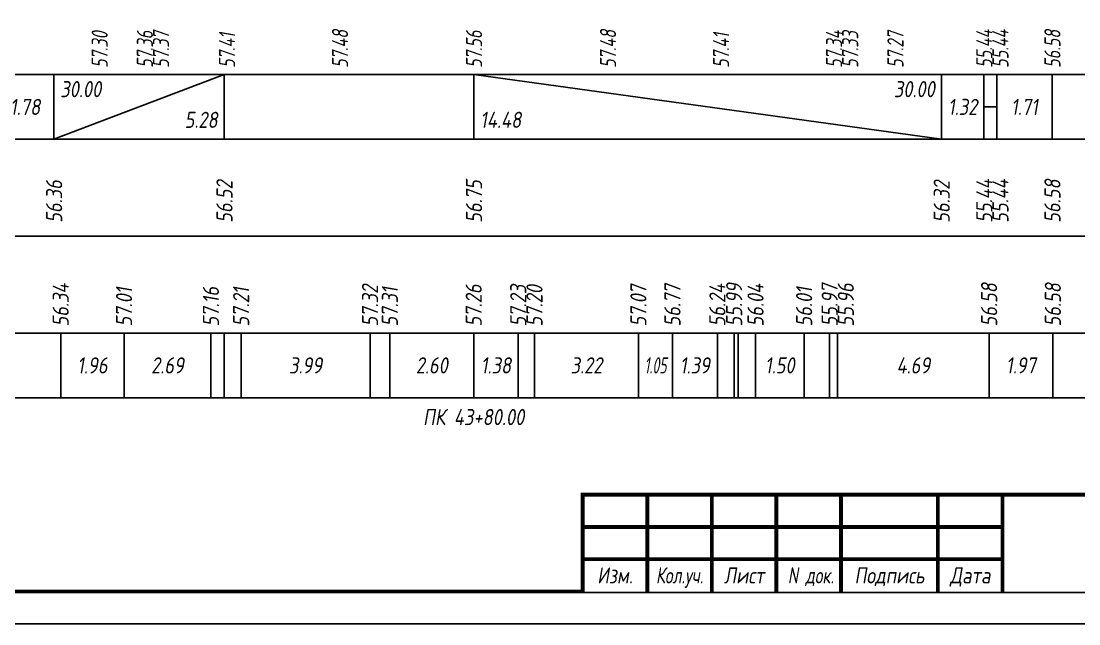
# Model space of a CAD drawing. Extents: x -717 to 1451, y -133302 to 233.
# Drawn here: x 113 to 276.8, y -68832.4 to -68739.1 of the extents above; entities that cross this region are included whole.
import ezdxf
from ezdxf.enums import TextEntityAlignment as Align

# ---------------------------------------------------------------- set-up
doc = ezdxf.new("R2010")
doc.units = 0
for name, color, linetype in [('Зарамочное оформление', 7, 'Continuous'), ('Код_510', 7, 'Continuous'), ('Код_514', 1, 'Continuous'), ('Код_516', 1, 'Continuous'), ('Подписи поперечников', 7, 'Continuous'), ('Таблица', 7, 'Continuous')]:
    doc.layers.add(name, color=color, linetype=linetype)
doc.styles.add('М', font='romand.shx', dxfattribs={"width": 0.8, "oblique": 10, "height": 2.5})

# ---------------------------------------------------------------- blocks, each defined once
blk = doc.blocks.new('Штамп')
at = {"linetype": 'Continuous'}
blk.add_wipeout([(199.95, -411.25), (384.95, -411.25), (384.95, -426.25), (199.95, -426.25)], dxfattribs=at).dxf.layer = 'Зарамочное оформление'
at = {"layer": 'Зарамочное оформление', "linetype": 'Continuous', "lineweight": -3, "const_width": 0.6, "flags": 128}
for points in [[(199.95, -426.25), (199.95, -411.25), (384.95, -411.25)], [(209.95, -411.25), (209.95, -426.25)], [(219.95, -411.25), (219.95, -426.25)], [(229.95, -411.25), (229.95, -426.25)], [(239.95, -411.25), (239.95, -426.25)], [(254.95, -411.25), (254.95, -426.25)], [(264.95, -411.25), (264.95, -426.25)], [(199.95, -416.25), (264.95, -416.25)], [(199.95, -421.25), (264.95, -421.25)]]:
    blk.add_lwpolyline(points, dxfattribs=at)
at = {"layer": 'Зарамочное оформление', "linetype": 'Continuous', "style": 'М', "oblique": 10}
for s, width, p in [('Изм.', 0.8, (204.95, -423.75)), ('Кол.уч.', 0.7, (214.95, -423.75)), ('Лист', 0.8, (224.95, -423.75)), ('N док.', 0.7, (235.28, -423.75)), ('Подпись', 0.8, (247.45, -423.75)), ('Дата', 0.8, (259.95, -423.75))]:
    blk.add_text(s, height=2.5, dxfattribs=dict(at, width=width)).set_placement(p, align=Align.MIDDLE_CENTER)
blk = doc.blocks.new('шифр')
blk.add_blockref('Штамп', (0, -68461))

msp = doc.modelspace()

# ---------------------------------------------------------------- linework, layer by layer
at = {"flags": 128}
msp.add_lwpolyline([(-30.054, -68832.421), (389.946, -68832.421), (389.946, -68535.421), (-30.054, -68535.421)], close=True, dxfattribs=at)
at = {"const_width": 0.6, "flags": 128}
msp.add_lwpolyline([(-10.054, -68827.421), (384.946, -68827.421), (384.946, -68540.421), (-10.054, -68540.421)], close=True, dxfattribs=at)
at = {"layer": 'Код_510'}
for p, q in [((119.121, -68797.421), (119.121, -68787.421)), ((128.934, -68797.421), (128.934, -68787.421)), ((142.39, -68797.421), (142.39, -68787.421)), ((144.434, -68797.421), (144.434, -68787.421)), ((147.067, -68797.421), (147.067, -68787.421)), ((167.024, -68797.421), (167.024, -68787.421)), ((170.096, -68797.421), (170.096, -68787.421)), ((183.076, -68797.421), (183.076, -68787.421)), ((189.98, -68797.421), (189.98, -68787.421)), ((192.491, -68797.421), (192.491, -68787.421)), ((208.582, -68797.421), (208.582, -68787.421)), ((213.856, -68797.421), (213.856, -68787.421)), ((220.805, -68797.421), (220.805, -68787.421)), ((223.401, -68797.421), (223.401, -68787.421)), ((224.018, -68797.421), (224.018, -68787.421)), ((226.718, -68797.421), (226.718, -68787.421)), ((234.24, -68797.421), (234.24, -68787.421)), ((238.191, -68797.421), (238.191, -68787.421)), ((239.428, -68797.421), (239.428, -68787.421)), ((262.892, -68797.421), (262.892, -68787.421)), ((272.759, -68797.421), (272.759, -68787.421))]:
    msp.add_line(p, q, dxfattribs=at)
at = {"layer": 'Код_516'}
for p, q in [((118.054, -68757.421), (118.054, -68747.421)), ((118.054, -68757.421), (144.434, -68747.421)), ((144.434, -68757.421), (144.434, -68747.421)), ((183.076, -68757.421), (183.076, -68747.421)), ((183.076, -68747.421), (255.492, -68757.421)), ((255.492, -68757.421), (255.492, -68747.421)), ((262.082, -68757.421), (262.082, -68747.421)), ((264.082, -68757.421), (264.082, -68747.421)), ((272.638, -68757.421), (272.638, -68747.421)), ((262.082, -68752.421), (264.082, -68752.421))]:
    msp.add_line(p, q, dxfattribs=at)
at = {"layer": 'Таблица'}
for p, q in [((84.227, -68747.421), (297.692, -68747.421)), ((84.172, -68757.421), (297.638, -68757.421)), ((84.172, -68772.421), (297.638, -68772.421)), ((84.172, -68787.421), (297.638, -68787.421)), ((84.172, -68797.421), (297.638, -68797.421))]:
    msp.add_line(p, q, dxfattribs=at)

# ---------------------------------------------------------------- texts
at = {"layer": 'Код_510', "style": 'М', "oblique": 10, "width": 0.8}
for s, p in [('56.34', (119.121, -68786.421)), ('57.32', (167.024, -68786.421)), ('57.26', (183.076, -68786.421)), ('57.23', (189.98, -68786.421)), ('57.20', (192.491, -68786.421)), ('57.07', (208.582, -68786.421)), ('56.77', (213.856, -68786.421)), ('56.24', (220.805, -68786.421)), ('55.99', (223.401, -68786.421)), ('56.04', (226.718, -68786.421)), ('55.97', (238.191, -68786.421)), ('55.96', (240.691, -68786.421)), ('56.58', (262.892, -68786.421)), ('56.58', (272.759, -68786.421)), ('57.01', (128.934, -68786.421)), ('57.16', (142.39, -68786.421)), ('57.21', (147.067, -68786.421)), ('57.31', (170.096, -68786.421)), ('56.01', (234.24, -68786.421))]:
    msp.add_text(s, height=2.5, rotation=90, dxfattribs=at).set_placement(p, align=Align.MIDDLE_LEFT)
at = {"layer": 'Код_510', "style": 'М', "oblique": 10}
for s, width, p in [('1.96', 0.8, (124.028, -68792.421)), ('2.69', 0.8, (135.662, -68792.421)), ('3.99', 0.8, (157.045, -68792.421)), ('2.60', 0.8, (176.586, -68792.421)), ('1.38', 0.8, (186.528, -68792.421)), ('3.22', 0.8, (200.537, -68792.421)), ('1.05', 0.6, (211.219, -68792.421)), ('1.39', 0.8, (217.33, -68792.421)), ('1.50', 0.8, (230.479, -68792.421)), ('4.69', 0.8, (251.16, -68792.421)), ('1.97', 0.8, (267.826, -68792.421))]:
    msp.add_text(s, height=2.5, dxfattribs=dict(at, width=width)).set_placement(p, align=Align.MIDDLE_CENTER)
at = {"layer": 'Код_514', "style": 'М', "oblique": 10, "width": 0.7}
for s, p in [('57.30', (125.16, -68746.382)), ('57.36', (132.16, -68746.382)), ('57.37', (134.66, -68746.382)), ('57.48', (162.38, -68746.382)), ('57.56', (183.13, -68746.382)), ('57.48', (203.88, -68746.382)), ('57.34', (238.88, -68746.382)), ('57.33', (241.38, -68746.382)), ('57.27', (248.38, -68746.382)), ('55.44', (262.136, -68746.382)), ('55.44', (264.636, -68746.382)), ('56.58', (272.692, -68746.382)), ('57.41', (144.88, -68746.382)), ('57.41', (221.38, -68746.382))]:
    msp.add_text(s, height=2.5, rotation=90, dxfattribs=at).set_placement(p, align=Align.MIDDLE_LEFT)
at = {"layer": 'Код_516', "style": 'М', "oblique": 10, "width": 0.8}
msp.add_text('30.00', height=2.5, dxfattribs=at).set_placement((119.054, -68748.421), align=Align.TOP_LEFT)
msp.add_text('30.00', height=2.5, dxfattribs=at).set_placement((254.492, -68748.421), align=Align.TOP_RIGHT)
for s, p in [('1.78', (113.613, -68752.421)), ('1.32', (258.787, -68752.421)), ('1.71', (268.36, -68752.421))]:
    msp.add_text(s, height=2.5, dxfattribs=at).set_placement(p, align=Align.MIDDLE_CENTER)
msp.add_text('5.28', height=2.5, dxfattribs=at).set_placement((143.434, -68756.421), align=Align.BOTTOM_RIGHT)
msp.add_text('14.48', height=2.5, dxfattribs=at).set_placement((184.076, -68756.421), align=Align.BOTTOM_LEFT)
for s, p in [('56.52', (144.488, -68770.371)), ('56.75', (183.13, -68770.371)), ('55.44', (262.136, -68770.371)), ('55.44', (264.636, -68770.371)), ('56.58', (272.692, -68770.371)), ('56.36', (118.108, -68770.371)), ('56.32', (255.546, -68770.371))]:
    msp.add_text(s, height=2.5, rotation=90, dxfattribs=at).set_placement(p, align=Align.MIDDLE_LEFT)
at = {"layer": 'Подписи поперечников', "style": 'М', "oblique": 10, "width": 0.8}
msp.add_text('ПК 43+80.00', height=2.5, dxfattribs=at).set_placement((183.076, -68802.421), align=Align.BOTTOM_CENTER)

# ---------------------------------------------------------------- next in the draw order: block references
msp.add_blockref('шифр', (0, 59.829))

doc.saveas('drawing.dxf')
